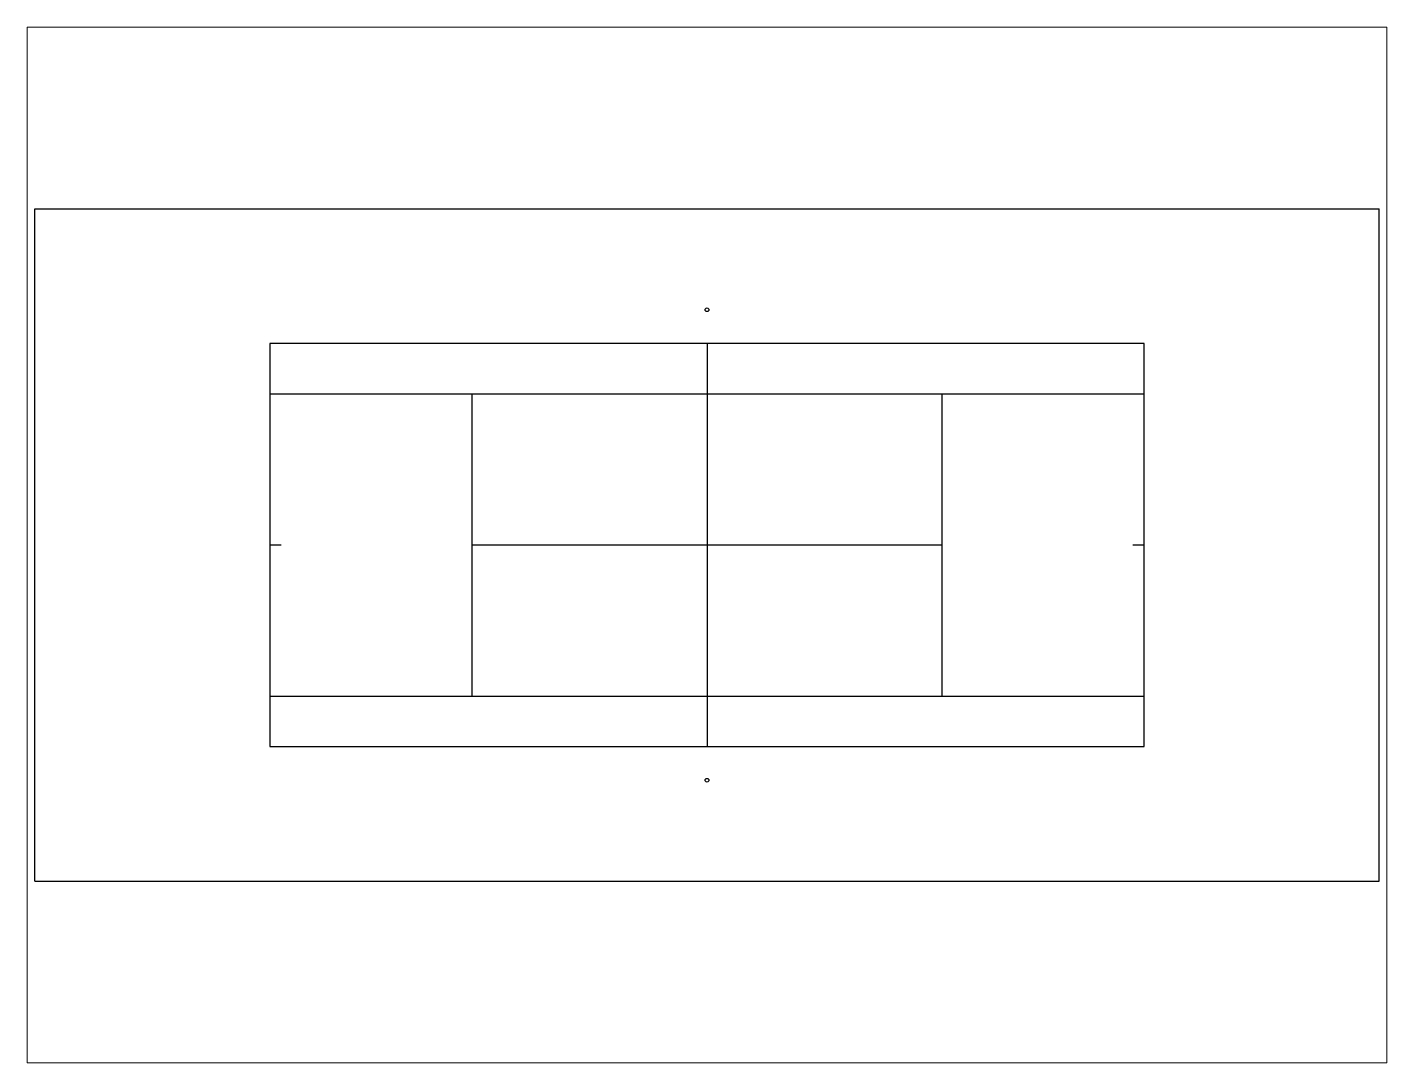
# Paper-space layout 'Layout1' of a CAD drawing. Header units: millimetres. Extents: x 1.05 to 9.45, y 0.8 to 7.2.
# The model-space entities are those that its viewports show. They can reach past a viewport. Long polylines and large blocks are cut down to what shows.
import ezdxf

# ---------------------------------------------------------------- set-up
doc = ezdxf.new("R2010")
doc.units = ezdxf.units.MM
doc.header["$MEASUREMENT"] = 0

# ---------------------------------------------------------------- blocks, each defined once
blk = doc.blocks.new('Recreation_Tennis')
at = {"color": 0}
for p, q in [((0, -9144), (0, 9144)), ((0, 9144), (36576, 9144)), ((36576, -9144), (36576, 9144)), ((30175.2, 5486.4), (6400.8, 5486.4)), ((6400.8, 5486.4), (6400.8, -5486.4)), ((18288, 5486.4), (18288, -5486.4)), ((30175.2, -5486.4), (30175.2, 5486.4)), ((6400.8, 4114.8), (30175.2, 4114.8)), ((11887.2, 4114.8), (11887.2, -4114.8)), ((24688.8, -4114.8), (24688.8, 4114.8)), ((6400.8, 0), (6700.8, 0)), ((11887.2, 0), (24688.8, 0)), ((29875.2, 0), (30175.2, 0)), ((6400.8, -4114.8), (30175.2, -4114.8)), ((6400.8, -5486.4), (30175.2, -5486.4)), ((0, -9144), (36576, -9144))]:
    blk.add_line(p, q, dxfattribs=at)
for centre in [(18288, 6400.8), (18288, -6400.8)]:
    blk.add_circle(centre, 50.8, dxfattribs=at)

msp = doc.modelspace()

# ---------------------------------------------------------------- block references
msp.add_blockref('Recreation_Tennis', (0, 0))

psp = doc.layouts.get("Layout1")

# ---------------------------------------------------------------- viewports
at = {"layer": '0'}
psp.add_viewport(center=(5.25, 4), size=(8.4, 6.4), view_center_point=(18288, 0), view_height=28178.217338, dxfattribs=at)

doc.saveas('drawing.dxf')
